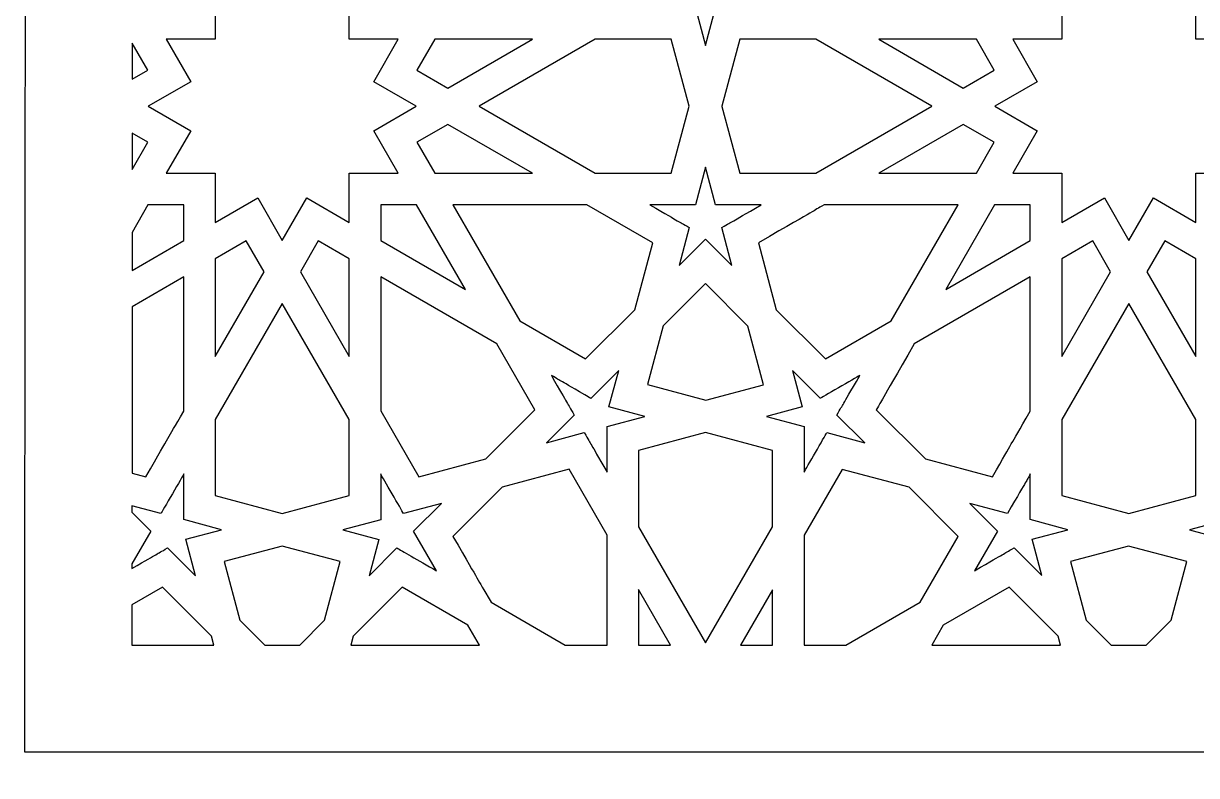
# Model space of a CAD drawing. Header units: millimetres. Extents: x -54 to 56, y -101 to 100.
# Drawn here: x -54.3 to 3.4, y -101 to -64 of the extents above; entities that cross this region are included whole.
import ezdxf

# ---------------------------------------------------------------- set-up
doc = ezdxf.new("R2010")
doc.units = ezdxf.units.MM
doc.header["$MEASUREMENT"] = 0
doc.layers.add('layer 1', color=7, linetype='Continuous')

msp = doc.modelspace()

# ---------------------------------------------------------------- linework, layer by layer
at = {"layer": 'layer 1', "color": 250}
for points, knots in [([(48.1386, 54.1623), (42.3711, 64.5167), (32.0929, 71.9141), (0.1217, 100.1639), (0.1217, 100.1639), (-12.0509, 89.1216), (-32.3955, 72.4154), (-38.3045, 66.5064), (-38.3045, 66.5064), (-48.153, 57.216), (-54.3278, 44.0535), (-54.3278, 28.0159), (-54.3278, 28.0159), (-54.144, -29.3356), (-54.2633, -80.8899), (-54.2633, -99.8357), (-54.2633, -99.8357), (-54.2633, -99.8357), (54.4481, -99.8357), (54.4481, -99.8357), (54.4481, -99.8357), (54.4481, -99.8357), (54.4424, -100.9781), (54.4424, 5.8646), (54.4424, 5.8646), (54.4424, 27.003), (56.0433, 40.3768), (48.1386, 54.1623)], [0, 0, 0, 0, 0.125, 0.125, 0.125, 0.125, 0.25, 0.25, 0.25, 0.25, 0.375, 0.375, 0.375, 0.375, 0.5, 0.5, 0.5, 0.5, 0.625, 0.625, 0.625, 0.625, 0.75, 0.75, 0.75, 0.75, 1, 1, 1, 1]), ([(-21.5549, -62.0832), (-21.5549, -62.0832), (-22.0529, -60.2142), (-22.0529, -60.2142), (-22.0529, -60.2142), (-22.0529, -60.2142), (-20.7523, -61.5149), (-20.7523, -61.5149), (-20.7523, -61.5149), (-20.7523, -61.5149), (-19.4577, -60.2202), (-19.4577, -60.2202), (-19.4577, -60.2202), (-19.4577, -60.2202), (-19.9555, -62.0832), (-19.9555, -62.0832), (-19.9555, -62.0832), (-19.3011, -62.4671), (-19.6967, -62.2378), (-18.0104, -63.2079), (-18.0104, -63.2079), (-18.0104, -63.2079), (-20.2602, -63.2079), (-20.2602, -63.2079), (-20.2602, -63.2079), (-20.2602, -63.2079), (-20.7582, -65.0592), (-20.7582, -65.0592), (-20.7582, -65.0592), (-20.7582, -65.0592), (-21.2561, -63.2079), (-21.2561, -63.2079), (-21.2561, -63.2079), (-21.2561, -63.2079), (-23.5, -63.2079), (-23.5, -63.2079), (-23.5, -63.2079), (-21.8211, -62.2381), (-22.2176, -62.4674), (-21.5549, -62.0832)], [0, 0, 0, 0, 0.0909091, 0.0909091, 0.0909091, 0.0909091, 0.1818182, 0.1818182, 0.1818182, 0.1818182, 0.2727273, 0.2727273, 0.2727273, 0.2727273, 0.3636364, 0.3636364, 0.3636364, 0.3636364, 0.4545455, 0.4545455, 0.4545455, 0.4545455, 0.5454545, 0.5454545, 0.5454545, 0.5454545, 0.6363636, 0.6363636, 0.6363636, 0.6363636, 0.7272727, 0.7272727, 0.7272727, 0.7272727, 0.8181818, 0.8181818, 0.8181818, 0.8181818, 1, 1, 1, 1]), ([(-40.3844, -72.5583), (-40.3844, -72.5583), (-41.5911, -74.6498), (-41.5911, -74.6498), (-41.5911, -74.6498), (-41.5911, -74.6498), (-42.798, -72.5583), (-42.798, -72.5583), (-42.798, -72.5583), (-42.798, -72.5583), (-44.8896, -73.771), (-44.8896, -73.771), (-44.8896, -73.771), (-44.8896, -73.771), (-44.8896, -71.3514), (-44.8896, -71.3514), (-44.8896, -71.3514), (-44.8896, -71.3514), (-47.3033, -71.3514), (-47.3033, -71.3514), (-47.3033, -71.3514), (-47.3033, -71.3514), (-46.0965, -69.2598), (-46.0965, -69.2598), (-46.0965, -69.2598), (-46.0965, -69.2598), (-48.1881, -68.0529), (-48.1881, -68.0529), (-48.1881, -68.0529), (-48.1881, -68.0529), (-46.0965, -66.8462), (-46.0965, -66.8462), (-46.0965, -66.8462), (-46.0965, -66.8462), (-47.3033, -64.7548), (-47.3033, -64.7548), (-47.3033, -64.7548), (-47.3033, -64.7548), (-44.8896, -64.7548), (-44.8896, -64.7548), (-44.8896, -64.7548), (-44.8896, -64.7548), (-44.8896, -62.3408), (-44.8896, -62.3408), (-44.8896, -62.3408), (-44.8896, -62.3408), (-42.798, -63.5476), (-42.798, -63.5476), (-42.798, -63.5476), (-42.798, -63.5476), (-41.5911, -61.4563), (-41.5911, -61.4563), (-41.5911, -61.4563), (-41.5911, -61.4563), (-40.3844, -63.5476), (-40.3844, -63.5476), (-40.3844, -63.5476), (-40.3844, -63.5476), (-38.2928, -62.3408), (-38.2928, -62.3408), (-38.2928, -62.3408), (-38.2928, -62.3408), (-38.2928, -64.7548), (-38.2928, -64.7548), (-38.2928, -64.7548), (-38.2928, -64.7548), (-35.879, -64.7548), (-35.879, -64.7548), (-35.879, -64.7548), (-35.879, -64.7548), (-37.0859, -66.8462), (-37.0859, -66.8462), (-37.0859, -66.8462), (-37.0859, -66.8462), (-34.9945, -68.0529), (-34.9945, -68.0529), (-34.9945, -68.0529), (-34.9945, -68.0529), (-37.0859, -69.2598), (-37.0859, -69.2598), (-37.0859, -69.2598), (-37.0859, -69.2598), (-35.879, -71.3514), (-35.879, -71.3514), (-35.879, -71.3514), (-35.879, -71.3514), (-38.2928, -71.3514), (-38.2928, -71.3514), (-38.2928, -71.3514), (-38.2928, -71.3514), (-38.2928, -73.7651), (-38.2928, -73.7651), (-38.2928, -73.7651), (-38.2928, -73.7651), (-40.3844, -72.5583), (-40.3844, -72.5583)], [0, 0, 0, 0, 0.04, 0.04, 0.04, 0.04, 0.08, 0.08, 0.08, 0.08, 0.12, 0.12, 0.12, 0.12, 0.16, 0.16, 0.16, 0.16, 0.2, 0.2, 0.2, 0.2, 0.24, 0.24, 0.24, 0.24, 0.28, 0.28, 0.28, 0.28, 0.32, 0.32, 0.32, 0.32, 0.36, 0.36, 0.36, 0.36, 0.4, 0.4, 0.4, 0.4, 0.44, 0.44, 0.44, 0.44, 0.48, 0.48, 0.48, 0.48, 0.52, 0.52, 0.52, 0.52, 0.56, 0.56, 0.56, 0.56, 0.6, 0.6, 0.6, 0.6, 0.64, 0.64, 0.64, 0.64, 0.68, 0.68, 0.68, 0.68, 0.72, 0.72, 0.72, 0.72, 0.76, 0.76, 0.76, 0.76, 0.8, 0.8, 0.8, 0.8, 0.84, 0.84, 0.84, 0.84, 0.88, 0.88, 0.88, 0.88, 0.92, 0.92, 0.92, 0.92, 1, 1, 1, 1]), ([(1.2876, -72.5583), (1.2876, -72.5583), (0.0808, -74.6498), (0.0808, -74.6498), (0.0808, -74.6498), (0.0808, -74.6498), (-1.1261, -72.5583), (-1.1261, -72.5583), (-1.1261, -72.5583), (-1.1261, -72.5583), (-3.2237, -73.771), (-3.2237, -73.771), (-3.2237, -73.771), (-3.2237, -73.771), (-3.2237, -71.3514), (-3.2237, -71.3514), (-3.2237, -71.3514), (-3.2237, -71.3514), (-5.6374, -71.3514), (-5.6374, -71.3514), (-5.6374, -71.3514), (-5.6374, -71.3514), (-4.4302, -69.2598), (-4.4302, -69.2598), (-4.4302, -69.2598), (-4.4302, -69.2598), (-6.5218, -68.0529), (-6.5218, -68.0529), (-6.5218, -68.0529), (-6.5218, -68.0529), (-4.4302, -66.8462), (-4.4302, -66.8462), (-4.4302, -66.8462), (-4.4302, -66.8462), (-5.6374, -64.7548), (-5.6374, -64.7548), (-5.6374, -64.7548), (-5.6374, -64.7548), (-3.2237, -64.7548), (-3.2237, -64.7548), (-3.2237, -64.7548), (-3.2237, -64.7548), (-3.2237, -62.3408), (-3.2237, -62.3408), (-3.2237, -62.3408), (-3.2237, -62.3408), (-1.1261, -63.5476), (-1.1261, -63.5476), (-1.1261, -63.5476), (-1.1261, -63.5476), (0.0808, -61.4563), (0.0808, -61.4563), (0.0808, -61.4563), (0.0808, -61.4563), (1.2876, -63.5476), (1.2876, -63.5476), (1.2876, -63.5476), (1.2876, -63.5476), (3.3789, -62.3408), (3.3789, -62.3408), (3.3789, -62.3408), (3.3789, -62.3408), (3.3789, -64.7548), (3.3789, -64.7548), (3.3789, -64.7548), (3.3789, -64.7548), (5.7929, -64.7548), (5.7929, -64.7548), (5.7929, -64.7548), (5.7929, -64.7548), (4.5861, -66.8462), (4.5861, -66.8462), (4.5861, -66.8462), (4.5861, -66.8462), (6.6774, -68.0529), (6.6774, -68.0529), (6.6774, -68.0529), (6.6774, -68.0529), (4.5861, -69.2598), (4.5861, -69.2598), (4.5861, -69.2598), (4.5861, -69.2598), (5.7929, -71.3514), (5.7929, -71.3514), (5.7929, -71.3514), (5.7929, -71.3514), (3.3789, -71.3514), (3.3789, -71.3514), (3.3789, -71.3514), (3.3789, -71.3514), (3.3789, -73.7651), (3.3789, -73.7651), (3.3789, -73.7651), (3.3789, -73.7651), (1.2876, -72.5583), (1.2876, -72.5583)], [0, 0, 0, 0, 0.04, 0.04, 0.04, 0.04, 0.08, 0.08, 0.08, 0.08, 0.12, 0.12, 0.12, 0.12, 0.16, 0.16, 0.16, 0.16, 0.2, 0.2, 0.2, 0.2, 0.24, 0.24, 0.24, 0.24, 0.28, 0.28, 0.28, 0.28, 0.32, 0.32, 0.32, 0.32, 0.36, 0.36, 0.36, 0.36, 0.4, 0.4, 0.4, 0.4, 0.44, 0.44, 0.44, 0.44, 0.48, 0.48, 0.48, 0.48, 0.52, 0.52, 0.52, 0.52, 0.56, 0.56, 0.56, 0.56, 0.6, 0.6, 0.6, 0.6, 0.64, 0.64, 0.64, 0.64, 0.68, 0.68, 0.68, 0.68, 0.72, 0.72, 0.72, 0.72, 0.76, 0.76, 0.76, 0.76, 0.8, 0.8, 0.8, 0.8, 0.84, 0.84, 0.84, 0.84, 0.88, 0.88, 0.88, 0.88, 0.92, 0.92, 0.92, 0.92, 1, 1, 1, 1]), ([(-48.9788, -66.7229), (-48.9788, -66.1314), (-48.973, -65.5457), (-48.973, -64.9538), (-48.973, -64.9538), (-48.973, -64.9538), (-48.2114, -66.2777), (-48.2114, -66.2777), (-48.2114, -66.2777), (-48.2114, -66.2777), (-48.9788, -66.7229), (-48.9788, -66.7229)], [0, 0, 0, 0, 0.25, 0.25, 0.25, 0.25, 0.5, 0.5, 0.5, 0.5, 1, 1, 1, 1]), ([(-29.2765, -64.7548), (-29.2765, -64.7548), (-33.4478, -67.1625), (-33.4478, -67.1625), (-33.4478, -67.1625), (-33.4478, -67.1625), (-34.9711, -66.2777), (-34.9711, -66.2777), (-34.9711, -66.2777), (-34.9711, -66.2777), (-34.0865, -64.7548), (-34.0865, -64.7548), (-34.0865, -64.7548), (-34.0865, -64.7548), (-29.2765, -64.7548), (-29.2765, -64.7548)], [0, 0, 0, 0, 0.2, 0.2, 0.2, 0.2, 0.4, 0.4, 0.4, 0.4, 0.6, 0.6, 0.6, 0.6, 1, 1, 1, 1]), ([(-31.8953, -68.0529), (-31.8953, -68.0529), (-26.1832, -64.7548), (-26.1832, -64.7548), (-26.1832, -64.7548), (-26.1832, -64.7548), (-22.4396, -64.7548), (-22.4396, -64.7548), (-22.4396, -64.7548), (-22.4396, -64.7548), (-21.5549, -68.0529), (-21.5549, -68.0529), (-21.5549, -68.0529), (-21.5549, -68.0529), (-22.4396, -71.3514), (-22.4396, -71.3514), (-22.4396, -71.3514), (-22.4396, -71.3514), (-26.1832, -71.3514), (-26.1832, -71.3514), (-26.1832, -71.3514), (-26.1832, -71.3514), (-31.8953, -68.0529), (-31.8953, -68.0529)], [0, 0, 0, 0, 0.1428571, 0.1428571, 0.1428571, 0.1428571, 0.2857143, 0.2857143, 0.2857143, 0.2857143, 0.4285714, 0.4285714, 0.4285714, 0.4285714, 0.5714286, 0.5714286, 0.5714286, 0.5714286, 0.7142857, 0.7142857, 0.7142857, 0.7142857, 1, 1, 1, 1]), ([(-19.0708, -71.3514), (-19.0708, -71.3514), (-19.9555, -68.0589), (-19.9555, -68.0589), (-19.9555, -68.0589), (-19.9555, -68.0589), (-19.9555, -68.0529), (-19.9555, -68.0529), (-19.9555, -68.0529), (-19.9555, -68.0529), (-19.0708, -64.7548), (-19.0708, -64.7548), (-19.0708, -64.7548), (-19.0708, -64.7548), (-15.3332, -64.7548), (-15.3332, -64.7548), (-15.3332, -64.7548), (-15.3332, -64.7548), (-9.6153, -68.0529), (-9.6153, -68.0529), (-9.6153, -68.0529), (-9.6153, -68.0529), (-15.3332, -71.3514), (-15.3332, -71.3514), (-15.3332, -71.3514), (-15.3332, -71.3514), (-19.0708, -71.3514), (-19.0708, -71.3514)], [0, 0, 0, 0, 0.125, 0.125, 0.125, 0.125, 0.25, 0.25, 0.25, 0.25, 0.375, 0.375, 0.375, 0.375, 0.5, 0.5, 0.5, 0.5, 0.625, 0.625, 0.625, 0.625, 0.75, 0.75, 0.75, 0.75, 1, 1, 1, 1]), ([(-8.0688, -67.1625), (-8.0688, -67.1625), (-12.234, -64.7548), (-12.234, -64.7548), (-12.234, -64.7548), (-12.234, -64.7548), (-7.4242, -64.7548), (-7.4242, -64.7548), (-7.4242, -64.7548), (-7.4242, -64.7548), (-6.5455, -66.2777), (-6.5455, -66.2777), (-6.5455, -66.2777), (-6.5455, -66.2777), (-8.0688, -67.1625), (-8.0688, -67.1625)], [0, 0, 0, 0, 0.2, 0.2, 0.2, 0.2, 0.4, 0.4, 0.4, 0.4, 0.6, 0.6, 0.6, 0.6, 1, 1, 1, 1]), ([(-34.9711, -69.8281), (-34.9711, -69.8281), (-33.4478, -68.9493), (-33.4478, -68.9493), (-33.4478, -68.9493), (-33.4478, -68.9493), (-29.2765, -71.3514), (-29.2765, -71.3514), (-29.2765, -71.3514), (-29.2765, -71.3514), (-34.0865, -71.3514), (-34.0865, -71.3514), (-34.0865, -71.3514), (-34.0865, -71.3514), (-34.9711, -69.8281), (-34.9711, -69.8281)], [0, 0, 0, 0, 0.2, 0.2, 0.2, 0.2, 0.4, 0.4, 0.4, 0.4, 0.6, 0.6, 0.6, 0.6, 1, 1, 1, 1]), ([(-8.0688, -68.9493), (-8.0688, -68.9493), (-6.5455, -69.8281), (-6.5455, -69.8281), (-6.5455, -69.8281), (-6.5455, -69.8281), (-7.4242, -71.3514), (-7.4242, -71.3514), (-7.4242, -71.3514), (-7.4242, -71.3514), (-12.234, -71.3514), (-12.234, -71.3514), (-12.234, -71.3514), (-12.234, -71.3514), (-8.0688, -68.9493), (-8.0688, -68.9493)], [0, 0, 0, 0, 0.2, 0.2, 0.2, 0.2, 0.4, 0.4, 0.4, 0.4, 0.6, 0.6, 0.6, 0.6, 1, 1, 1, 1]), ([(-48.9788, -69.383), (-48.9788, -69.383), (-48.2114, -69.8281), (-48.2114, -69.8281), (-48.2114, -69.8281), (-48.2114, -69.8281), (-48.9788, -71.158), (-48.9788, -71.158), (-48.9788, -71.158), (-48.9788, -71.158), (-48.9788, -69.383), (-48.9788, -69.383)], [0, 0, 0, 0, 0.25, 0.25, 0.25, 0.25, 0.5, 0.5, 0.5, 0.5, 1, 1, 1, 1]), ([(-19.4577, -75.8861), (-19.4577, -75.8861), (-20.7582, -74.5913), (-20.7582, -74.5913), (-20.7582, -74.5913), (-20.7582, -74.5913), (-22.0529, -75.8861), (-22.0529, -75.8861), (-22.0529, -75.8861), (-22.0529, -75.8861), (-21.5549, -74.0227), (-21.5549, -74.0227), (-21.5549, -74.0227), (-22.2202, -73.6448), (-21.8207, -73.8741), (-23.5, -72.904), (-23.5, -72.904), (-23.5, -72.904), (-21.2561, -72.904), (-21.2561, -72.904), (-21.2561, -72.904), (-21.2561, -72.904), (-20.7582, -71.0465), (-20.7582, -71.0465), (-20.7582, -71.0465), (-20.7582, -71.0465), (-20.2602, -72.904), (-20.2602, -72.904), (-20.2602, -72.904), (-20.2602, -72.904), (-18.0104, -72.904), (-18.0104, -72.904), (-18.0104, -72.904), (-19.6965, -73.8741), (-19.2965, -73.6441), (-19.9555, -74.0227), (-19.9555, -74.0227), (-19.9555, -74.0227), (-19.4577, -75.8861), (-19.4577, -75.8861)], [0, 0, 0, 0, 0.0909091, 0.0909091, 0.0909091, 0.0909091, 0.1818182, 0.1818182, 0.1818182, 0.1818182, 0.2727273, 0.2727273, 0.2727273, 0.2727273, 0.3636364, 0.3636364, 0.3636364, 0.3636364, 0.4545455, 0.4545455, 0.4545455, 0.4545455, 0.5454545, 0.5454545, 0.5454545, 0.5454545, 0.6363636, 0.6363636, 0.6363636, 0.6363636, 0.7272727, 0.7272727, 0.7272727, 0.7272727, 0.8181818, 0.8181818, 0.8181818, 0.8181818, 1, 1, 1, 1]), ([(-48.9847, -76.1319), (-48.9847, -76.1319), (-48.9847, -74.2572), (-48.9847, -74.2572), (-48.9847, -74.2572), (-48.9847, -74.2572), (-48.1998, -72.904), (-48.1998, -72.904), (-48.1998, -72.904), (-48.1998, -72.904), (-46.4362, -72.904), (-46.4362, -72.904), (-46.4362, -72.904), (-46.4362, -72.904), (-46.4362, -74.6616), (-46.4362, -74.6616), (-46.4362, -74.6616), (-46.4362, -74.6616), (-48.9847, -76.1319), (-48.9847, -76.1319)], [0, 0, 0, 0, 0.1666667, 0.1666667, 0.1666667, 0.1666667, 0.3333333, 0.3333333, 0.3333333, 0.3333333, 0.5, 0.5, 0.5, 0.5, 0.6666667, 0.6666667, 0.6666667, 0.6666667, 1, 1, 1, 1]), ([(-32.5749, -77.0693), (-32.5749, -77.0693), (-36.7461, -74.6616), (-36.7461, -74.6616), (-36.7461, -74.6616), (-36.7461, -74.6616), (-36.7461, -72.904), (-36.7461, -72.904), (-36.7461, -72.904), (-36.7461, -72.904), (-34.9828, -72.904), (-34.9828, -72.904), (-34.9828, -72.904), (-34.9828, -72.904), (-32.5749, -77.0693), (-32.5749, -77.0693)], [0, 0, 0, 0, 0.2, 0.2, 0.2, 0.2, 0.4, 0.4, 0.4, 0.4, 0.6, 0.6, 0.6, 0.6, 1, 1, 1, 1]), ([(-29.8975, -78.6161), (-29.8975, -78.6161), (-33.1958, -72.904), (-33.1958, -72.904), (-33.1958, -72.904), (-33.1958, -72.904), (-26.5992, -72.904), (-26.5992, -72.904), (-26.5992, -72.904), (-26.5992, -72.904), (-23.3535, -74.773), (-23.3535, -74.773), (-23.3535, -74.773), (-23.3535, -74.773), (-24.244, -78.0711), (-24.244, -78.0711), (-24.244, -78.0711), (-24.244, -78.0711), (-26.6577, -80.4849), (-26.6577, -80.4849), (-26.6577, -80.4849), (-26.6577, -80.4849), (-29.8975, -78.6161), (-29.8975, -78.6161)], [0, 0, 0, 0, 0.1428571, 0.1428571, 0.1428571, 0.1428571, 0.2857143, 0.2857143, 0.2857143, 0.2857143, 0.4285714, 0.4285714, 0.4285714, 0.4285714, 0.5714286, 0.5714286, 0.5714286, 0.5714286, 0.7142857, 0.7142857, 0.7142857, 0.7142857, 1, 1, 1, 1]), ([(-14.8587, -80.4849), (-14.8587, -80.4849), (-17.2724, -78.0711), (-17.2724, -78.0711), (-17.2724, -78.0711), (-17.2724, -78.0711), (-18.1568, -74.773), (-18.1568, -74.773), (-18.1568, -74.773), (-15.0231, -72.9657), (-15.5991, -73.298), (-14.9172, -72.904), (-14.9172, -72.904), (-14.9172, -72.904), (-8.3146, -72.904), (-8.3146, -72.904), (-8.3146, -72.904), (-8.3146, -72.904), (-11.6188, -78.6161), (-11.6188, -78.6161), (-11.6188, -78.6161), (-11.6188, -78.6161), (-14.8587, -80.4849), (-14.8587, -80.4849)], [0, 0, 0, 0, 0.1428571, 0.1428571, 0.1428571, 0.1428571, 0.2857143, 0.2857143, 0.2857143, 0.2857143, 0.4285714, 0.4285714, 0.4285714, 0.4285714, 0.5714286, 0.5714286, 0.5714286, 0.5714286, 0.7142857, 0.7142857, 0.7142857, 0.7142857, 1, 1, 1, 1]), ([(-8.9355, -77.0636), (-8.9355, -77.0636), (-6.5278, -72.904), (-6.5278, -72.904), (-6.5278, -72.904), (-6.5278, -72.904), (-4.7703, -72.904), (-4.7703, -72.904), (-4.7703, -72.904), (-4.7703, -72.904), (-4.7703, -74.6616), (-4.7703, -74.6616), (-4.7703, -74.6616), (-4.7703, -74.6616), (-8.9355, -77.0636), (-8.9355, -77.0636)], [0, 0, 0, 0, 0.2, 0.2, 0.2, 0.2, 0.4, 0.4, 0.4, 0.4, 0.6, 0.6, 0.6, 0.6, 1, 1, 1, 1]), ([(-44.8896, -80.3677), (-44.8896, -80.3677), (-44.8896, -75.558), (-44.8896, -75.558), (-44.8896, -75.558), (-44.8896, -75.558), (-43.3665, -74.6731), (-43.3665, -74.6731), (-43.3665, -74.6731), (-43.3665, -74.6731), (-42.4816, -76.2025), (-42.4816, -76.2025), (-42.4816, -76.2025), (-42.4816, -76.2025), (-44.8896, -80.3677), (-44.8896, -80.3677)], [0, 0, 0, 0, 0.2, 0.2, 0.2, 0.2, 0.4, 0.4, 0.4, 0.4, 0.6, 0.6, 0.6, 0.6, 1, 1, 1, 1]), ([(-40.6949, -76.2025), (-40.6949, -76.2025), (-39.8161, -74.6731), (-39.8161, -74.6731), (-39.8161, -74.6731), (-39.8161, -74.6731), (-38.2928, -75.558), (-38.2928, -75.558), (-38.2928, -75.558), (-38.2928, -75.558), (-38.2928, -80.3677), (-38.2928, -80.3677), (-38.2928, -80.3677), (-38.2928, -80.3677), (-40.6949, -76.2025), (-40.6949, -76.2025)], [0, 0, 0, 0, 0.2, 0.2, 0.2, 0.2, 0.4, 0.4, 0.4, 0.4, 0.6, 0.6, 0.6, 0.6, 1, 1, 1, 1]), ([(-3.2237, -80.3677), (-3.2237, -80.3677), (-3.2237, -75.558), (-3.2237, -75.558), (-3.2237, -75.558), (-3.2237, -75.558), (-1.6944, -74.6731), (-1.6944, -74.6731), (-1.6944, -74.6731), (-1.6944, -74.6731), (-0.8156, -76.2025), (-0.8156, -76.2025), (-0.8156, -76.2025), (-0.8156, -76.2025), (-3.2237, -80.3677), (-3.2237, -80.3677)], [0, 0, 0, 0, 0.2, 0.2, 0.2, 0.2, 0.4, 0.4, 0.4, 0.4, 0.6, 0.6, 0.6, 0.6, 1, 1, 1, 1]), ([(0.9712, -76.2025), (0.9712, -76.2025), (1.8499, -74.6731), (1.8499, -74.6731), (1.8499, -74.6731), (1.8499, -74.6731), (3.3789, -75.558), (3.3789, -75.558), (3.3789, -75.558), (3.3789, -75.558), (3.3789, -80.3621), (3.3789, -80.3621), (3.3789, -80.3621), (3.3789, -80.3621), (0.9712, -76.2025), (0.9712, -76.2025)], [0, 0, 0, 0, 0.2, 0.2, 0.2, 0.2, 0.4, 0.4, 0.4, 0.4, 0.6, 0.6, 0.6, 0.6, 1, 1, 1, 1]), ([(-48.9847, -77.9191), (-48.9847, -77.9191), (-46.4362, -76.4483), (-46.4362, -76.4483), (-46.4362, -76.4483), (-46.4362, -76.4483), (-46.4362, -83.0509), (-46.4362, -83.0509), (-46.4362, -83.0509), (-47.3877, -84.6832), (-46.9496, -83.9262), (-48.311, -86.2908), (-48.311, -86.2908), (-48.311, -86.2908), (-48.9847, -86.1092), (-48.9847, -86.1092), (-48.9847, -86.1092), (-48.9847, -86.1092), (-48.9847, -77.9191), (-48.9847, -77.9191)], [0, 0, 0, 0, 0.1666667, 0.1666667, 0.1666667, 0.1666667, 0.3333333, 0.3333333, 0.3333333, 0.3333333, 0.5, 0.5, 0.5, 0.5, 0.6666667, 0.6666667, 0.6666667, 0.6666667, 1, 1, 1, 1]), ([(-36.7461, -76.4483), (-36.7461, -76.4483), (-31.0282, -79.7468), (-31.0282, -79.7468), (-31.0282, -79.7468), (-31.0282, -79.7468), (-29.1594, -82.9867), (-29.1594, -82.9867), (-29.1594, -82.9867), (-29.1594, -82.9867), (-31.5731, -85.4061), (-31.5731, -85.4061), (-31.5731, -85.4061), (-31.5731, -85.4061), (-34.8715, -86.2908), (-34.8715, -86.2908), (-34.8715, -86.2908), (-34.8715, -86.2908), (-36.7461, -83.0453), (-36.7461, -83.0453), (-36.7461, -83.0453), (-36.7461, -83.0453), (-36.7461, -76.4483), (-36.7461, -76.4483)], [0, 0, 0, 0, 0.1428571, 0.1428571, 0.1428571, 0.1428571, 0.2857143, 0.2857143, 0.2857143, 0.2857143, 0.4285714, 0.4285714, 0.4285714, 0.4285714, 0.5714286, 0.5714286, 0.5714286, 0.5714286, 0.7142857, 0.7142857, 0.7142857, 0.7142857, 1, 1, 1, 1]), ([(-22.8438, -78.8621), (-22.8438, -78.8621), (-20.7582, -76.7764), (-20.7582, -76.7764), (-20.7582, -76.7764), (-20.7582, -76.7764), (-18.6725, -78.8677), (-18.6725, -78.8677), (-18.6725, -78.8677), (-18.6725, -78.8677), (-17.8993, -81.7506), (-17.8993, -81.7506), (-17.8993, -81.7506), (-17.8993, -81.7506), (-20.7465, -82.5118), (-20.7465, -82.5118), (-20.7465, -82.5118), (-20.7465, -82.5118), (-23.6113, -81.7445), (-23.6113, -81.7445), (-23.6113, -81.7445), (-23.6113, -81.7445), (-22.8438, -78.8621), (-22.8438, -78.8621)], [0, 0, 0, 0, 0.1428571, 0.1428571, 0.1428571, 0.1428571, 0.2857143, 0.2857143, 0.2857143, 0.2857143, 0.4285714, 0.4285714, 0.4285714, 0.4285714, 0.5714286, 0.5714286, 0.5714286, 0.5714286, 0.7142857, 0.7142857, 0.7142857, 0.7142857, 1, 1, 1, 1]), ([(-10.4821, -79.7468), (-10.4821, -79.7468), (-4.7703, -76.4483), (-4.7703, -76.4483), (-4.7703, -76.4483), (-4.7703, -76.4483), (-4.7703, -83.0509), (-4.7703, -83.0509), (-4.7703, -83.0509), (-5.9214, -85.0366), (-5.4952, -84.298), (-6.6389, -86.2908), (-6.6389, -86.2908), (-6.6389, -86.2908), (-9.9374, -85.4061), (-9.9374, -85.4061), (-9.9374, -85.4061), (-9.9374, -85.4061), (-12.3511, -82.9867), (-12.3511, -82.9867), (-12.3511, -82.9867), (-12.0163, -82.4003), (-12.3303, -82.9462), (-10.4821, -79.7468)], [0, 0, 0, 0, 0.1428571, 0.1428571, 0.1428571, 0.1428571, 0.2857143, 0.2857143, 0.2857143, 0.2857143, 0.4285714, 0.4285714, 0.4285714, 0.4285714, 0.5714286, 0.5714286, 0.5714286, 0.5714286, 0.7142857, 0.7142857, 0.7142857, 0.7142857, 1, 1, 1, 1]), ([(-41.5911, -77.749), (-41.5911, -77.749), (-38.2928, -83.4611), (-38.2928, -83.4611), (-38.2928, -83.4611), (-38.2928, -83.4611), (-38.2928, -87.2046), (-38.2928, -87.2046), (-38.2928, -87.2046), (-38.2928, -87.2046), (-41.5911, -88.0893), (-41.5911, -88.0893), (-41.5911, -88.0893), (-41.5911, -88.0893), (-44.8896, -87.2046), (-44.8896, -87.2046), (-44.8896, -87.2046), (-44.8896, -87.2046), (-44.8896, -83.4611), (-44.8896, -83.4611), (-44.8896, -83.4611), (-44.8896, -83.4611), (-41.5911, -77.749), (-41.5911, -77.749)], [0, 0, 0, 0, 0.1428571, 0.1428571, 0.1428571, 0.1428571, 0.2857143, 0.2857143, 0.2857143, 0.2857143, 0.4285714, 0.4285714, 0.4285714, 0.4285714, 0.5714286, 0.5714286, 0.5714286, 0.5714286, 0.7142857, 0.7142857, 0.7142857, 0.7142857, 1, 1, 1, 1]), ([(0.0808, -77.749), (0.0808, -77.749), (3.3789, -83.4611), (3.3789, -83.4611), (3.3789, -83.4611), (3.3789, -83.4611), (3.3789, -87.2046), (3.3789, -87.2046), (3.3789, -87.2046), (3.3789, -87.2046), (0.0808, -88.0893), (0.0808, -88.0893), (0.0808, -88.0893), (0.0808, -88.0893), (-3.2237, -87.2046), (-3.2237, -87.2046), (-3.2237, -87.2046), (-3.2237, -87.2046), (-3.2237, -83.4611), (-3.2237, -83.4611), (-3.2237, -83.4611), (-3.2237, -83.4611), (0.0808, -77.749), (0.0808, -77.749)], [0, 0, 0, 0, 0.1428571, 0.1428571, 0.1428571, 0.1428571, 0.2857143, 0.2857143, 0.2857143, 0.2857143, 0.4285714, 0.4285714, 0.4285714, 0.4285714, 0.5714286, 0.5714286, 0.5714286, 0.5714286, 0.7142857, 0.7142857, 0.7142857, 0.7142857, 1, 1, 1, 1]), ([(-25.6033, -86.0563), (-26.5461, -84.4165), (-26.2978, -84.8451), (-26.7281, -84.1113), (-26.7281, -84.1113), (-26.7281, -84.1113), (-28.591, -84.6095), (-28.591, -84.6095), (-28.591, -84.6095), (-28.591, -84.6095), (-27.2259, -83.2443), (-27.2259, -83.2443), (-27.2259, -83.2443), (-27.6133, -82.5627), (-27.4449, -82.8555), (-28.345, -81.299), (-28.345, -81.299), (-27.7505, -81.6377), (-28.1409, -81.4123), (-26.3999, -82.424), (-26.3999, -82.424), (-26.3999, -82.424), (-25.0289, -81.0532), (-25.0289, -81.0532), (-25.0289, -81.0532), (-25.0289, -81.0532), (-25.5095, -82.8399), (-25.5095, -82.8399), (-25.5095, -82.8399), (-25.5095, -82.8399), (-23.746, -83.3089), (-23.746, -83.3089), (-23.746, -83.3089), (-23.746, -83.3089), (-25.6033, -83.8125), (-25.6033, -83.8125), (-25.6033, -83.8125), (-25.6033, -83.8125), (-25.6033, -86.0563), (-25.6033, -86.0563)], [0, 0, 0, 0, 0.0909091, 0.0909091, 0.0909091, 0.0909091, 0.1818182, 0.1818182, 0.1818182, 0.1818182, 0.2727273, 0.2727273, 0.2727273, 0.2727273, 0.3636364, 0.3636364, 0.3636364, 0.3636364, 0.4545455, 0.4545455, 0.4545455, 0.4545455, 0.5454545, 0.5454545, 0.5454545, 0.5454545, 0.6363636, 0.6363636, 0.6363636, 0.6363636, 0.7272727, 0.7272727, 0.7272727, 0.7272727, 0.8181818, 0.8181818, 0.8181818, 0.8181818, 1, 1, 1, 1]), ([(-17.7585, -83.3148), (-17.7585, -83.3148), (-16.001, -82.846), (-16.001, -82.846), (-16.001, -82.846), (-16.001, -82.846), (-16.4814, -81.0532), (-16.4814, -81.0532), (-16.4814, -81.0532), (-16.4814, -81.0532), (-15.1106, -82.418), (-15.1106, -82.418), (-15.1106, -82.418), (-15.1106, -82.418), (-13.371, -81.4168), (-13.1653, -81.299), (-13.1653, -81.299), (-14.1358, -82.9783), (-13.9065, -82.5821), (-14.2903, -83.2443), (-14.2903, -83.2443), (-14.2903, -83.2443), (-12.9194, -84.6095), (-12.9194, -84.6095), (-12.9194, -84.6095), (-12.9194, -84.6095), (-14.7825, -84.1113), (-14.7825, -84.1113), (-14.7825, -84.1113), (-14.9003, -84.3114), (-15.7886, -85.8509), (-15.9071, -86.0563), (-15.9071, -86.0563), (-15.9071, -86.0563), (-15.9071, -83.8066), (-15.9071, -83.8066), (-15.9071, -83.8066), (-15.9071, -83.8066), (-17.7585, -83.3148), (-17.7585, -83.3148)], [0, 0, 0, 0, 0.0909091, 0.0909091, 0.0909091, 0.0909091, 0.1818182, 0.1818182, 0.1818182, 0.1818182, 0.2727273, 0.2727273, 0.2727273, 0.2727273, 0.3636364, 0.3636364, 0.3636364, 0.3636364, 0.4545455, 0.4545455, 0.4545455, 0.4545455, 0.5454545, 0.5454545, 0.5454545, 0.5454545, 0.6363636, 0.6363636, 0.6363636, 0.6363636, 0.7272727, 0.7272727, 0.7272727, 0.7272727, 0.8181818, 0.8181818, 0.8181818, 0.8181818, 1, 1, 1, 1]), ([(-17.4597, -88.7394), (-17.4597, -88.7394), (-20.7582, -94.4517), (-20.7582, -94.4517), (-20.7582, -94.4517), (-20.7582, -94.4517), (-24.0564, -88.7394), (-24.0564, -88.7394), (-24.0564, -88.7394), (-24.0564, -88.7394), (-24.0564, -84.9957), (-24.0564, -84.9957), (-24.0564, -84.9957), (-24.0564, -84.9957), (-20.7582, -84.1113), (-20.7582, -84.1113), (-20.7582, -84.1113), (-20.7582, -84.1113), (-17.4597, -84.9957), (-17.4597, -84.9957), (-17.4597, -84.9957), (-17.4597, -84.9957), (-17.4597, -88.7394), (-17.4597, -88.7394)], [0, 0, 0, 0, 0.1428571, 0.1428571, 0.1428571, 0.1428571, 0.2857143, 0.2857143, 0.2857143, 0.2857143, 0.4285714, 0.4285714, 0.4285714, 0.4285714, 0.5714286, 0.5714286, 0.5714286, 0.5714286, 0.7142857, 0.7142857, 0.7142857, 0.7142857, 1, 1, 1, 1]), ([(-25.6033, -94.5632), (-25.6033, -94.5632), (-27.6654, -94.5632), (-27.6654, -94.5632), (-27.6654, -94.5632), (-27.6654, -94.5632), (-31.3154, -92.4538), (-31.3154, -92.4538), (-31.3154, -92.4538), (-32.1346, -91.0364), (-31.7222, -91.7494), (-33.1901, -89.2143), (-33.1901, -89.2143), (-33.1901, -89.2143), (-30.7705, -86.7946), (-30.7705, -86.7946), (-30.7705, -86.7946), (-30.7705, -86.7946), (-27.472, -85.9098), (-27.472, -85.9098), (-27.472, -85.9098), (-27.472, -85.9098), (-25.6033, -89.1553), (-25.6033, -89.1553), (-25.6033, -89.1553), (-25.6033, -89.1553), (-25.6033, -94.5632), (-25.6033, -94.5632)], [0, 0, 0, 0, 0.125, 0.125, 0.125, 0.125, 0.25, 0.25, 0.25, 0.25, 0.375, 0.375, 0.375, 0.375, 0.5, 0.5, 0.5, 0.5, 0.625, 0.625, 0.625, 0.625, 0.75, 0.75, 0.75, 0.75, 1, 1, 1, 1]), ([(-13.8451, -94.5632), (-13.8451, -94.5632), (-15.9071, -94.5632), (-15.9071, -94.5632), (-15.9071, -94.5632), (-15.9071, -94.5632), (-15.9071, -89.1553), (-15.9071, -89.1553), (-15.9071, -89.1553), (-15.9071, -89.1553), (-14.0385, -85.9158), (-14.0385, -85.9158), (-14.0385, -85.9158), (-14.0385, -85.9158), (-10.74, -86.7946), (-10.74, -86.7946), (-10.74, -86.7946), (-10.74, -86.7946), (-8.3263, -89.2143), (-8.3263, -89.2143), (-8.3263, -89.2143), (-8.3263, -89.2143), (-10.1953, -92.4538), (-10.1953, -92.4538), (-10.1953, -92.4538), (-10.1953, -92.4538), (-13.8451, -94.5632), (-13.8451, -94.5632)], [0, 0, 0, 0, 0.125, 0.125, 0.125, 0.125, 0.25, 0.25, 0.25, 0.25, 0.375, 0.375, 0.375, 0.375, 0.5, 0.5, 0.5, 0.5, 0.625, 0.625, 0.625, 0.625, 0.75, 0.75, 0.75, 0.75, 1, 1, 1, 1]), ([(-46.3425, -89.3548), (-46.3425, -89.3548), (-45.8621, -91.1535), (-45.8621, -91.1535), (-45.8621, -91.1535), (-45.8621, -91.1535), (-47.2389, -89.7826), (-47.2389, -89.7826), (-47.2389, -89.7826), (-47.897, -90.1607), (-47.5319, -89.9509), (-48.9907, -90.7901), (-48.9907, -90.7901), (-48.9907, -90.7901), (-48.9907, -90.5676), (-48.9907, -90.5676), (-48.9907, -90.5676), (-48.9907, -90.5676), (-48.059, -88.9564), (-48.059, -88.9564), (-48.059, -88.9564), (-48.059, -88.9564), (-48.9907, -88.0251), (-48.9907, -88.0251), (-48.9907, -88.0251), (-48.9907, -88.0251), (-48.9907, -87.7087), (-48.9907, -87.7087), (-48.9907, -87.7087), (-48.9907, -87.7087), (-47.5611, -88.0893), (-47.5611, -88.0893), (-47.5611, -88.0893), (-47.5352, -88.0445), (-46.4621, -86.1892), (-46.4362, -86.1445), (-46.4362, -86.1445), (-46.4362, -86.1445), (-46.4362, -88.388), (-46.4362, -88.388), (-46.4362, -88.388), (-46.4362, -88.388), (-44.5849, -88.8862), (-44.5849, -88.8862), (-44.5849, -88.8862), (-44.5849, -88.8862), (-46.3425, -89.3548), (-46.3425, -89.3548)], [0, 0, 0, 0, 0.0769231, 0.0769231, 0.0769231, 0.0769231, 0.1538462, 0.1538462, 0.1538462, 0.1538462, 0.2307692, 0.2307692, 0.2307692, 0.2307692, 0.3076923, 0.3076923, 0.3076923, 0.3076923, 0.3846154, 0.3846154, 0.3846154, 0.3846154, 0.4615385, 0.4615385, 0.4615385, 0.4615385, 0.5384615, 0.5384615, 0.5384615, 0.5384615, 0.6153846, 0.6153846, 0.6153846, 0.6153846, 0.6923077, 0.6923077, 0.6923077, 0.6923077, 0.7692308, 0.7692308, 0.7692308, 0.7692308, 0.8461538, 0.8461538, 0.8461538, 0.8461538, 1, 1, 1, 1]), ([(-36.7461, -88.3941), (-36.7461, -88.3941), (-36.7461, -86.1445), (-36.7461, -86.1445), (-36.7461, -86.1445), (-36.6325, -86.3406), (-35.7302, -87.8991), (-35.6213, -88.0893), (-35.6213, -88.0893), (-35.6213, -88.0893), (-33.7584, -87.5911), (-33.7584, -87.5911), (-33.7584, -87.5911), (-33.7584, -87.5911), (-35.1235, -88.9564), (-35.1235, -88.9564), (-35.1235, -88.9564), (-35.1235, -88.9564), (-33.9984, -90.9013), (-33.9984, -90.9013), (-33.9984, -90.9013), (-34.9428, -90.3611), (-35.7138, -89.9163), (-35.9495, -89.7826), (-35.9495, -89.7826), (-35.9495, -89.7826), (-37.3145, -91.1471), (-37.3145, -91.1471), (-37.3145, -91.1471), (-37.3145, -91.1471), (-36.834, -89.3607), (-36.834, -89.3607), (-36.834, -89.3607), (-36.834, -89.3607), (-38.6034, -88.8919), (-38.6034, -88.8919), (-38.6034, -88.8919), (-38.6034, -88.8919), (-36.7461, -88.3941), (-36.7461, -88.3941)], [0, 0, 0, 0, 0.0909091, 0.0909091, 0.0909091, 0.0909091, 0.1818182, 0.1818182, 0.1818182, 0.1818182, 0.2727273, 0.2727273, 0.2727273, 0.2727273, 0.3636364, 0.3636364, 0.3636364, 0.3636364, 0.4545455, 0.4545455, 0.4545455, 0.4545455, 0.5454545, 0.5454545, 0.5454545, 0.5454545, 0.6363636, 0.6363636, 0.6363636, 0.6363636, 0.7272727, 0.7272727, 0.7272727, 0.7272727, 0.8181818, 0.8181818, 0.8181818, 0.8181818, 1, 1, 1, 1]), ([(-4.6821, -89.3548), (-4.6821, -89.3548), (-4.208, -91.1415), (-4.208, -91.1415), (-4.208, -91.1415), (-4.208, -91.1415), (-5.5669, -89.7826), (-5.5669, -89.7826), (-5.5669, -89.7826), (-6.2325, -90.1607), (-5.8328, -89.9312), (-7.5121, -90.9013), (-7.5121, -90.9013), (-7.5121, -90.9013), (-6.3871, -88.9564), (-6.3871, -88.9564), (-6.3871, -88.9564), (-6.3871, -88.9564), (-7.7523, -87.5911), (-7.7523, -87.5911), (-7.7523, -87.5911), (-7.7523, -87.5911), (-5.8949, -88.0893), (-5.8949, -88.0893), (-5.8949, -88.0893), (-4.8073, -86.2193), (-5.0137, -86.5791), (-4.7703, -86.1445), (-4.7703, -86.1445), (-4.7703, -86.1445), (-4.7703, -88.388), (-4.7703, -88.388), (-4.7703, -88.388), (-4.7703, -88.388), (-2.9245, -88.8862), (-2.9245, -88.8862), (-2.9245, -88.8862), (-2.9245, -88.8862), (-4.6821, -89.3548), (-4.6821, -89.3548)], [0, 0, 0, 0, 0.0909091, 0.0909091, 0.0909091, 0.0909091, 0.1818182, 0.1818182, 0.1818182, 0.1818182, 0.2727273, 0.2727273, 0.2727273, 0.2727273, 0.3636364, 0.3636364, 0.3636364, 0.3636364, 0.4545455, 0.4545455, 0.4545455, 0.4545455, 0.5454545, 0.5454545, 0.5454545, 0.5454545, 0.6363636, 0.6363636, 0.6363636, 0.6363636, 0.7272727, 0.7272727, 0.7272727, 0.7272727, 0.8181818, 0.8181818, 0.8181818, 0.8181818, 1, 1, 1, 1]), ([(4.9258, -88.3941), (4.9258, -88.3941), (4.9258, -86.1445), (4.9258, -86.1445), (4.9258, -86.1445), (6.0194, -88.0463), (5.8152, -87.6969), (6.0505, -88.0893), (6.0505, -88.0893), (6.0505, -88.0893), (7.9138, -87.5911), (7.9138, -87.5911), (7.9138, -87.5911), (7.9138, -87.5911), (6.5486, -88.9564), (6.5486, -88.9564), (6.5486, -88.9564), (6.5486, -88.9564), (7.6732, -90.9013), (7.6732, -90.9013), (7.6732, -90.9013), (6.6749, -90.3308), (6.1602, -90.0313), (5.7224, -89.7826), (5.7224, -89.7826), (5.7224, -89.7826), (4.3399, -91.1591), (4.3399, -91.1591), (4.3399, -91.1591), (4.3399, -91.1591), (4.8263, -89.3607), (4.8263, -89.3607), (4.8263, -89.3607), (4.8263, -89.3607), (3.0628, -88.8919), (3.0628, -88.8919), (3.0628, -88.8919), (3.0628, -88.8919), (4.9258, -88.3941), (4.9258, -88.3941)], [0, 0, 0, 0, 0.0909091, 0.0909091, 0.0909091, 0.0909091, 0.1818182, 0.1818182, 0.1818182, 0.1818182, 0.2727273, 0.2727273, 0.2727273, 0.2727273, 0.3636364, 0.3636364, 0.3636364, 0.3636364, 0.4545455, 0.4545455, 0.4545455, 0.4545455, 0.5454545, 0.5454545, 0.5454545, 0.5454545, 0.6363636, 0.6363636, 0.6363636, 0.6363636, 0.7272727, 0.7272727, 0.7272727, 0.7272727, 0.8181818, 0.8181818, 0.8181818, 0.8181818, 1, 1, 1, 1]), ([(-39.5056, -93.3386), (-39.5056, -93.3386), (-40.7302, -94.5632), (-40.7302, -94.5632), (-40.7302, -94.5632), (-40.7302, -94.5632), (-42.4526, -94.5632), (-42.4526, -94.5632), (-42.4526, -94.5632), (-42.4526, -94.5632), (-43.6768, -93.3326), (-43.6768, -93.3326), (-43.6768, -93.3326), (-43.6768, -93.3326), (-44.4502, -90.4501), (-44.4502, -90.4501), (-44.4502, -90.4501), (-44.4502, -90.4501), (-41.5972, -89.6888), (-41.5972, -89.6888), (-41.5972, -89.6888), (-41.5972, -89.6888), (-38.7323, -90.4561), (-38.7323, -90.4561), (-38.7323, -90.4561), (-38.7323, -90.4561), (-39.5056, -93.3386), (-39.5056, -93.3386)], [0, 0, 0, 0, 0.125, 0.125, 0.125, 0.125, 0.25, 0.25, 0.25, 0.25, 0.375, 0.375, 0.375, 0.375, 0.5, 0.5, 0.5, 0.5, 0.625, 0.625, 0.625, 0.625, 0.75, 0.75, 0.75, 0.75, 1, 1, 1, 1]), ([(2.1547, -93.3386), (2.1547, -93.3386), (0.9303, -94.5632), (0.9303, -94.5632), (0.9303, -94.5632), (0.9303, -94.5632), (-0.792, -94.5632), (-0.792, -94.5632), (-0.792, -94.5632), (-0.792, -94.5632), (-2.0169, -93.3326), (-2.0169, -93.3326), (-2.0169, -93.3326), (-2.0169, -93.3326), (-2.7898, -90.4501), (-2.7898, -90.4501), (-2.7898, -90.4501), (-2.7898, -90.4501), (0.0631, -89.6888), (0.0631, -89.6888), (0.0631, -89.6888), (0.0631, -89.6888), (2.928, -90.4561), (2.928, -90.4561), (2.928, -90.4561), (2.928, -90.4561), (2.1547, -93.3386), (2.1547, -93.3386)], [0, 0, 0, 0, 0.125, 0.125, 0.125, 0.125, 0.25, 0.25, 0.25, 0.25, 0.375, 0.375, 0.375, 0.375, 0.5, 0.5, 0.5, 0.5, 0.625, 0.625, 0.625, 0.625, 0.75, 0.75, 0.75, 0.75, 1, 1, 1, 1]), ([(-48.9907, -94.5632), (-48.9907, -94.5632), (-48.9907, -92.5829), (-48.9907, -92.5829), (-48.9907, -92.5829), (-48.9907, -92.5829), (-47.4908, -91.7159), (-47.4908, -91.7159), (-47.4908, -91.7159), (-47.4908, -91.7159), (-45.077, -94.1295), (-45.077, -94.1295), (-45.077, -94.1295), (-45.077, -94.1295), (-44.9598, -94.5632), (-44.9598, -94.5632), (-44.9598, -94.5632), (-44.9598, -94.5632), (-48.9907, -94.5632), (-48.9907, -94.5632)], [0, 0, 0, 0, 0.1666667, 0.1666667, 0.1666667, 0.1666667, 0.3333333, 0.3333333, 0.3333333, 0.3333333, 0.5, 0.5, 0.5, 0.5, 0.6666667, 0.6666667, 0.6666667, 0.6666667, 1, 1, 1, 1]), ([(-38.2225, -94.5632), (-38.2225, -94.5632), (-38.1052, -94.1295), (-38.1052, -94.1295), (-38.1052, -94.1295), (-38.1052, -94.1295), (-35.6916, -91.7159), (-35.6916, -91.7159), (-35.6916, -91.7159), (-35.6916, -91.7159), (-32.4519, -93.5845), (-32.4519, -93.5845), (-32.4519, -93.5845), (-32.4519, -93.5845), (-31.8895, -94.5632), (-31.8895, -94.5632), (-31.8895, -94.5632), (-31.8895, -94.5632), (-38.2225, -94.5632), (-38.2225, -94.5632)], [0, 0, 0, 0, 0.1666667, 0.1666667, 0.1666667, 0.1666667, 0.3333333, 0.3333333, 0.3333333, 0.3333333, 0.5, 0.5, 0.5, 0.5, 0.6666667, 0.6666667, 0.6666667, 0.6666667, 1, 1, 1, 1]), ([(-9.621, -94.5632), (-9.621, -94.5632), (-9.0586, -93.5845), (-9.0586, -93.5845), (-9.0586, -93.5845), (-9.0586, -93.5845), (-5.8187, -91.7159), (-5.8187, -91.7159), (-5.8187, -91.7159), (-5.8187, -91.7159), (-3.405, -94.1295), (-3.405, -94.1295), (-3.405, -94.1295), (-3.405, -94.1295), (-3.2879, -94.5632), (-3.2879, -94.5632), (-3.2879, -94.5632), (-3.2879, -94.5632), (-9.621, -94.5632), (-9.621, -94.5632)], [0, 0, 0, 0, 0.1666667, 0.1666667, 0.1666667, 0.1666667, 0.3333333, 0.3333333, 0.3333333, 0.3333333, 0.5, 0.5, 0.5, 0.5, 0.6666667, 0.6666667, 0.6666667, 0.6666667, 1, 1, 1, 1]), ([(-24.0564, -94.5632), (-24.0564, -94.5632), (-24.0564, -91.833), (-24.0564, -91.833), (-24.0564, -91.833), (-24.0564, -91.833), (-22.4805, -94.5632), (-22.4805, -94.5632), (-22.4805, -94.5632), (-22.4805, -94.5632), (-24.0564, -94.5632), (-24.0564, -94.5632)], [0, 0, 0, 0, 0.25, 0.25, 0.25, 0.25, 0.5, 0.5, 0.5, 0.5, 1, 1, 1, 1]), ([(-17.4597, -94.5632), (-17.4597, -94.5632), (-19.0356, -94.5632), (-19.0356, -94.5632), (-19.0356, -94.5632), (-19.0356, -94.5632), (-17.4597, -91.8387), (-17.4597, -91.8387), (-17.4597, -91.8387), (-17.4597, -91.8387), (-17.4597, -94.5632), (-17.4597, -94.5632)], [0, 0, 0, 0, 0.25, 0.25, 0.25, 0.25, 0.5, 0.5, 0.5, 0.5, 1, 1, 1, 1])]:
    msp.add_open_spline(points, degree=3, knots=knots, dxfattribs=at)

doc.saveas('drawing.dxf')
